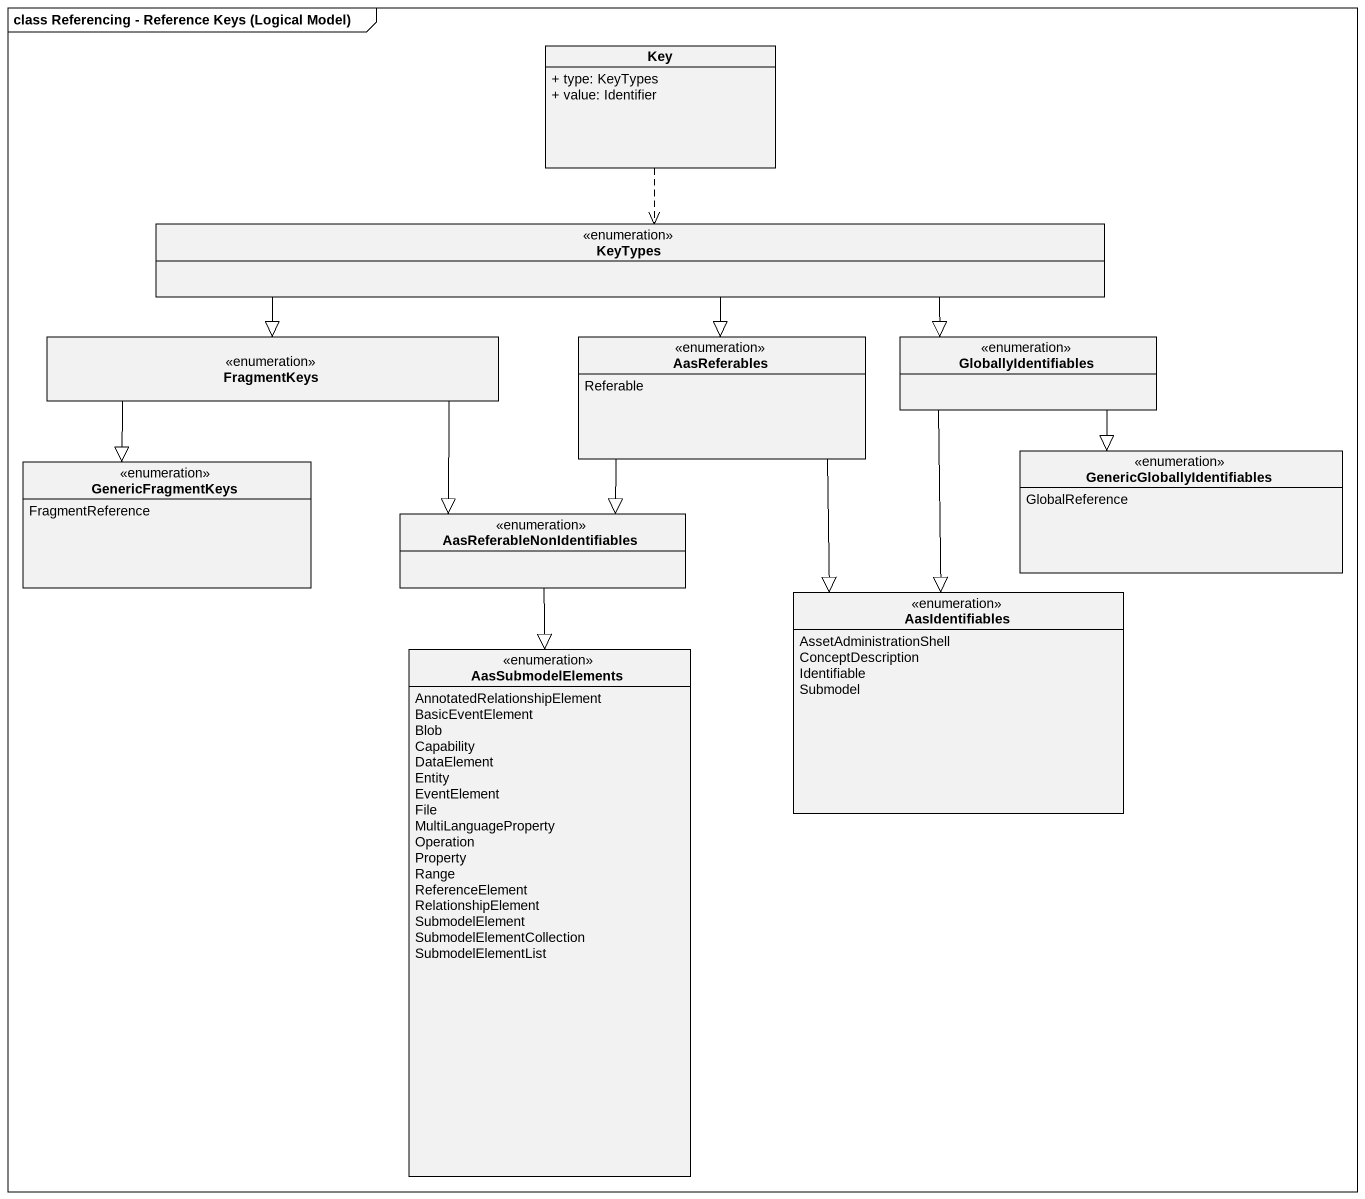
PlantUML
@startuml
mainframe class Referencing - Reference Keys (Logical Model)
hide circle
hide empty members
skinparam classAttributeIconSize 0
class Key {
  + type: KeyTypes
  + value: Identifier
}
enum KeyTypes
enum FragmentKeys
enum AasReferables {
  Referable
}
enum GloballyIdentifiables
enum GenericGloballyIdentifiables {
  GlobalReference
}
enum GenericFragmentKeys {
  FragmentReference
}
enum AasReferableNonIdentifiables
enum AasIdentifiables {
  AssetAdministrationShell
  ConceptDescription
  Identifiable
  Submodel
}
enum AasSubmodelElements {
  AnnotatedRelationshipElement
  BasicEventElement
  Blob
  Capability
  DataElement
  Entity
  EventElement
  File
  MultiLanguageProperty
  Operation
  Property
  Range
  ReferenceElement
  RelationshipElement
  SubmodelElement
  SubmodelElementCollection
  SubmodelElementList
}
Key ..> KeyTypes
KeyTypes -left-|> FragmentKeys
KeyTypes --|> AasReferables
KeyTypes -right-|> GloballyIdentifiables
FragmentKeys --|> GenericFragmentKeys
FragmentKeys --|> AasReferableNonIdentifiables
AasReferables --|> AasReferableNonIdentifiables
AasReferables --|> AasIdentifiables
GloballyIdentifiables --|> GenericGloballyIdentifiables
GloballyIdentifiables --|> AasIdentifiables
AasReferableNonIdentifiables --|> AasSubmodelElements
@enduml
